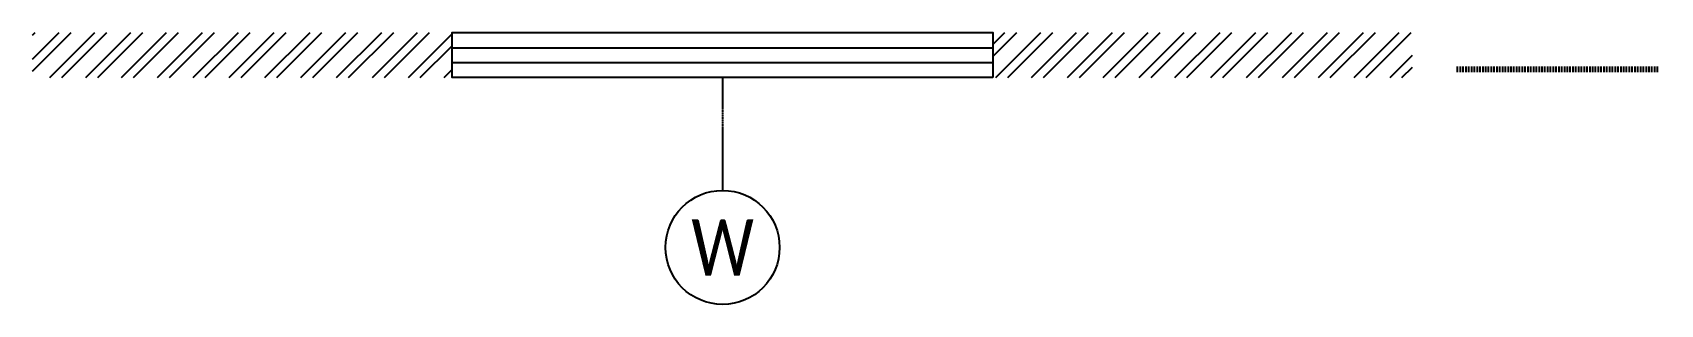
# Model space of a CAD drawing. Header units: feet. Extents: x -99009 to 3252343, y -11094690 to 9035152.
# Drawn here: x 1659921 to 1667146, y -1050654 to -1049448 of the extents above; entities that cross this region are included whole.
import ezdxf

# ---------------------------------------------------------------- set-up
doc = ezdxf.new("R2010")
doc.units = ezdxf.units.FT
doc.linetypes.add('HIDDEN', pattern=[0.375, 0.25, -0.125])
for name, color, linetype in [('HATCH', 252, 'Continuous'), ('TEXT DETAILS', 190, 'Continuous'), ('WINDOW', 5, 'Continuous')]:
    doc.layers.add(name, color=color, linetype=linetype)
doc.layers.add('HATCH WALL', color=7, linetype='Continuous', true_color=0x7d7d7d)
doc.styles.add('CALIBRI', font='calibri.ttf', dxfattribs={"width": 0.8})

# ---------------------------------------------------------------- blocks, each defined once
blk = doc.blocks.new('W-3')
for p, q in [((1200, 32.5), (-1200, 32.5)), ((1200, -32.5), (-1200, -32.5))]:
    blk.add_line(p, q)
blk.add_lwpolyline([(-1200, 100), (1200, 100), (1200, -100), (-1200, -100)], close=True)
blk = doc.blocks.new('W')
at = {"layer": 'TEXT DETAILS', "linetype": 'HIDDEN', "ltscale": 0.5}
blk.add_lwpolyline([(0, 0), (0, -500)], dxfattribs=at)
at = {"layer": 'TEXT DETAILS'}
blk.add_circle((0, -753), 253, dxfattribs=at)
at = {"layer": 'TEXT DETAILS', "insert": (0, -753), "char_height": 250, "width": 261.905, "attachment_point": 5, "style": 'CALIBRI'}
blk.add_mtext('W', dxfattribs=at)

msp = doc.modelspace()

# ---------------------------------------------------------------- hatches: boundary and pattern name
at = {"layer": 'HATCH'}
h = msp.add_hatch(dxfattribs=at)
h.set_pattern_fill('ANSI31', color=256, scale=100, angle=315)
h.set_pattern_definition([(270, (1657321.094, -1049515.599), (12.5, -5e-15), [])])
h.paths.add_polyline_path([(1666696.09425, -1049598.09856), (1666246.09425, -1049598.09856), (1666246.09425, -1049623.09856), (1666696.09425, -1049623.09856)])
h = msp.add_hatch(dxfattribs=at)
h.set_pattern_fill('ANSI31', color=256, scale=100, angle=225)
h.set_pattern_definition([(270, (1663571.094, -1049515.599), (12.5, -5e-15), [])])
h.paths.add_polyline_path([(1666696.09425, -1049598.09856), (1667146.09425, -1049598.09856), (1667146.09425, -1049623.09856), (1666696.09425, -1049623.09856)])
at = {"layer": 'HATCH WALL'}
h = msp.add_hatch(dxfattribs=at)
h.set_pattern_fill('ANSI32', color=256, scale=300, style=0)
h.set_pattern_definition([(45, (2272040.21, -1134777.83), (-79.549513, 79.549513), []), (45, (2272093.24, -1134777.83), (-79.549513, 79.549513), [])])
h.paths.add_polyline_path([(1661783.59425, -1049648.09856), (1659921.09425, -1049648.09856), (1659921.09425, -1049448.09856), (1661783.59425, -1049448.09856)])
h = msp.add_hatch(dxfattribs=at)
h.set_pattern_fill('ANSI32', color=256, scale=300, style=0)
h.set_pattern_definition([(45, (2273215.21, -1134777.83), (-79.549513, 79.549513), []), (45, (2273268.24, -1134777.83), (-79.549513, 79.549513), [])])
h.paths.add_polyline_path([(1666046.09425, -1049648.09856), (1664183.59425, -1049648.09856), (1664183.59425, -1049448.09856), (1666046.09425, -1049448.09856)])

# ---------------------------------------------------------------- block references
msp.add_blockref('W', (1662983.59425, -1049648.09856))
at = {"layer": 'WINDOW', "rotation": 180}
msp.add_blockref('W-3', (1662983.59425, -1049548.09856), dxfattribs=at)

doc.saveas('drawing.dxf')
